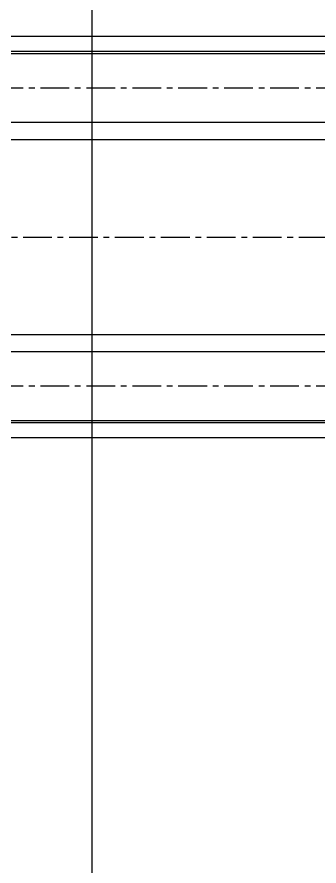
# Model space of a CAD drawing. Header units: inches. Extents: x 0 to 23821, y 0 to 11279.
# Drawn here: x 2334.4 to 2465.9, y 4918.7 to 5288.8 of the extents above; entities that cross this region are included whole.
import ezdxf

# ---------------------------------------------------------------- set-up
doc = ezdxf.new("R2010")
doc.units = ezdxf.units.IN
doc.header["$LTSCALE"] = 10
doc.header["$MEASUREMENT"] = 0
doc.linetypes.add('CENTER', pattern=[2, 1.25, -0.25, 0.25, -0.25])
for name, color, linetype in [('11', 1, 'CENTER'), ('B', 123, 'Continuous'), ('G', 231, 'Continuous')]:
    doc.layers.add(name, color=color, linetype=linetype)

# ---------------------------------------------------------------- blocks, each defined once
blk = doc.blocks.new('A$C21f345d0')
for p, q in [((6520, -12), (280, -12)), ((6520, -57), (280, -57)), ((6520, -142), (280, -142)), ((6520, -187), (280, -187))]:
    blk.add_line(p, q)
at = {"layer": '11'}
for p, q in [((6520, -34.5), (280, -34.5)), ((279.95, -99.5), (6520, -99.5)), ((6520, -164.5), (280, -164.5))]:
    blk.add_line(p, q, dxfattribs=at)
at = {"layer": 'B'}
for p, q in [((6520, -19.5), (280, -19.5)), ((6520, -49.5), (280, -49.5)), ((6520, -149.5), (280, -149.5)), ((6520, -179.5), (280, -179.5))]:
    blk.add_line(p, q, dxfattribs=at)
at = {"layer": 'G'}
for p, q in [((6520, -18.5), (280, -18.5)), ((6520, -180.5), (280, -180.5))]:
    blk.add_line(p, q, dxfattribs=at)
blk = doc.blocks.new('A$C0c57209d')
at = {"color": 0}
blk.add_lwpolyline([(-2650, 750), (0, 750), (0, -750), (-2650, -750)], close=True, dxfattribs=at)

msp = doc.modelspace()

# ---------------------------------------------------------------- block references
at = {"color": 252}
msp.add_blockref('A$C0c57209d', (5017.14339049, 4805.30962586, -227228.55083111), dxfattribs=at)
msp.add_blockref('A$C21f345d0', (1437.14339049, 5292.30962586, -227228.55083111))

doc.saveas('drawing.dxf')
